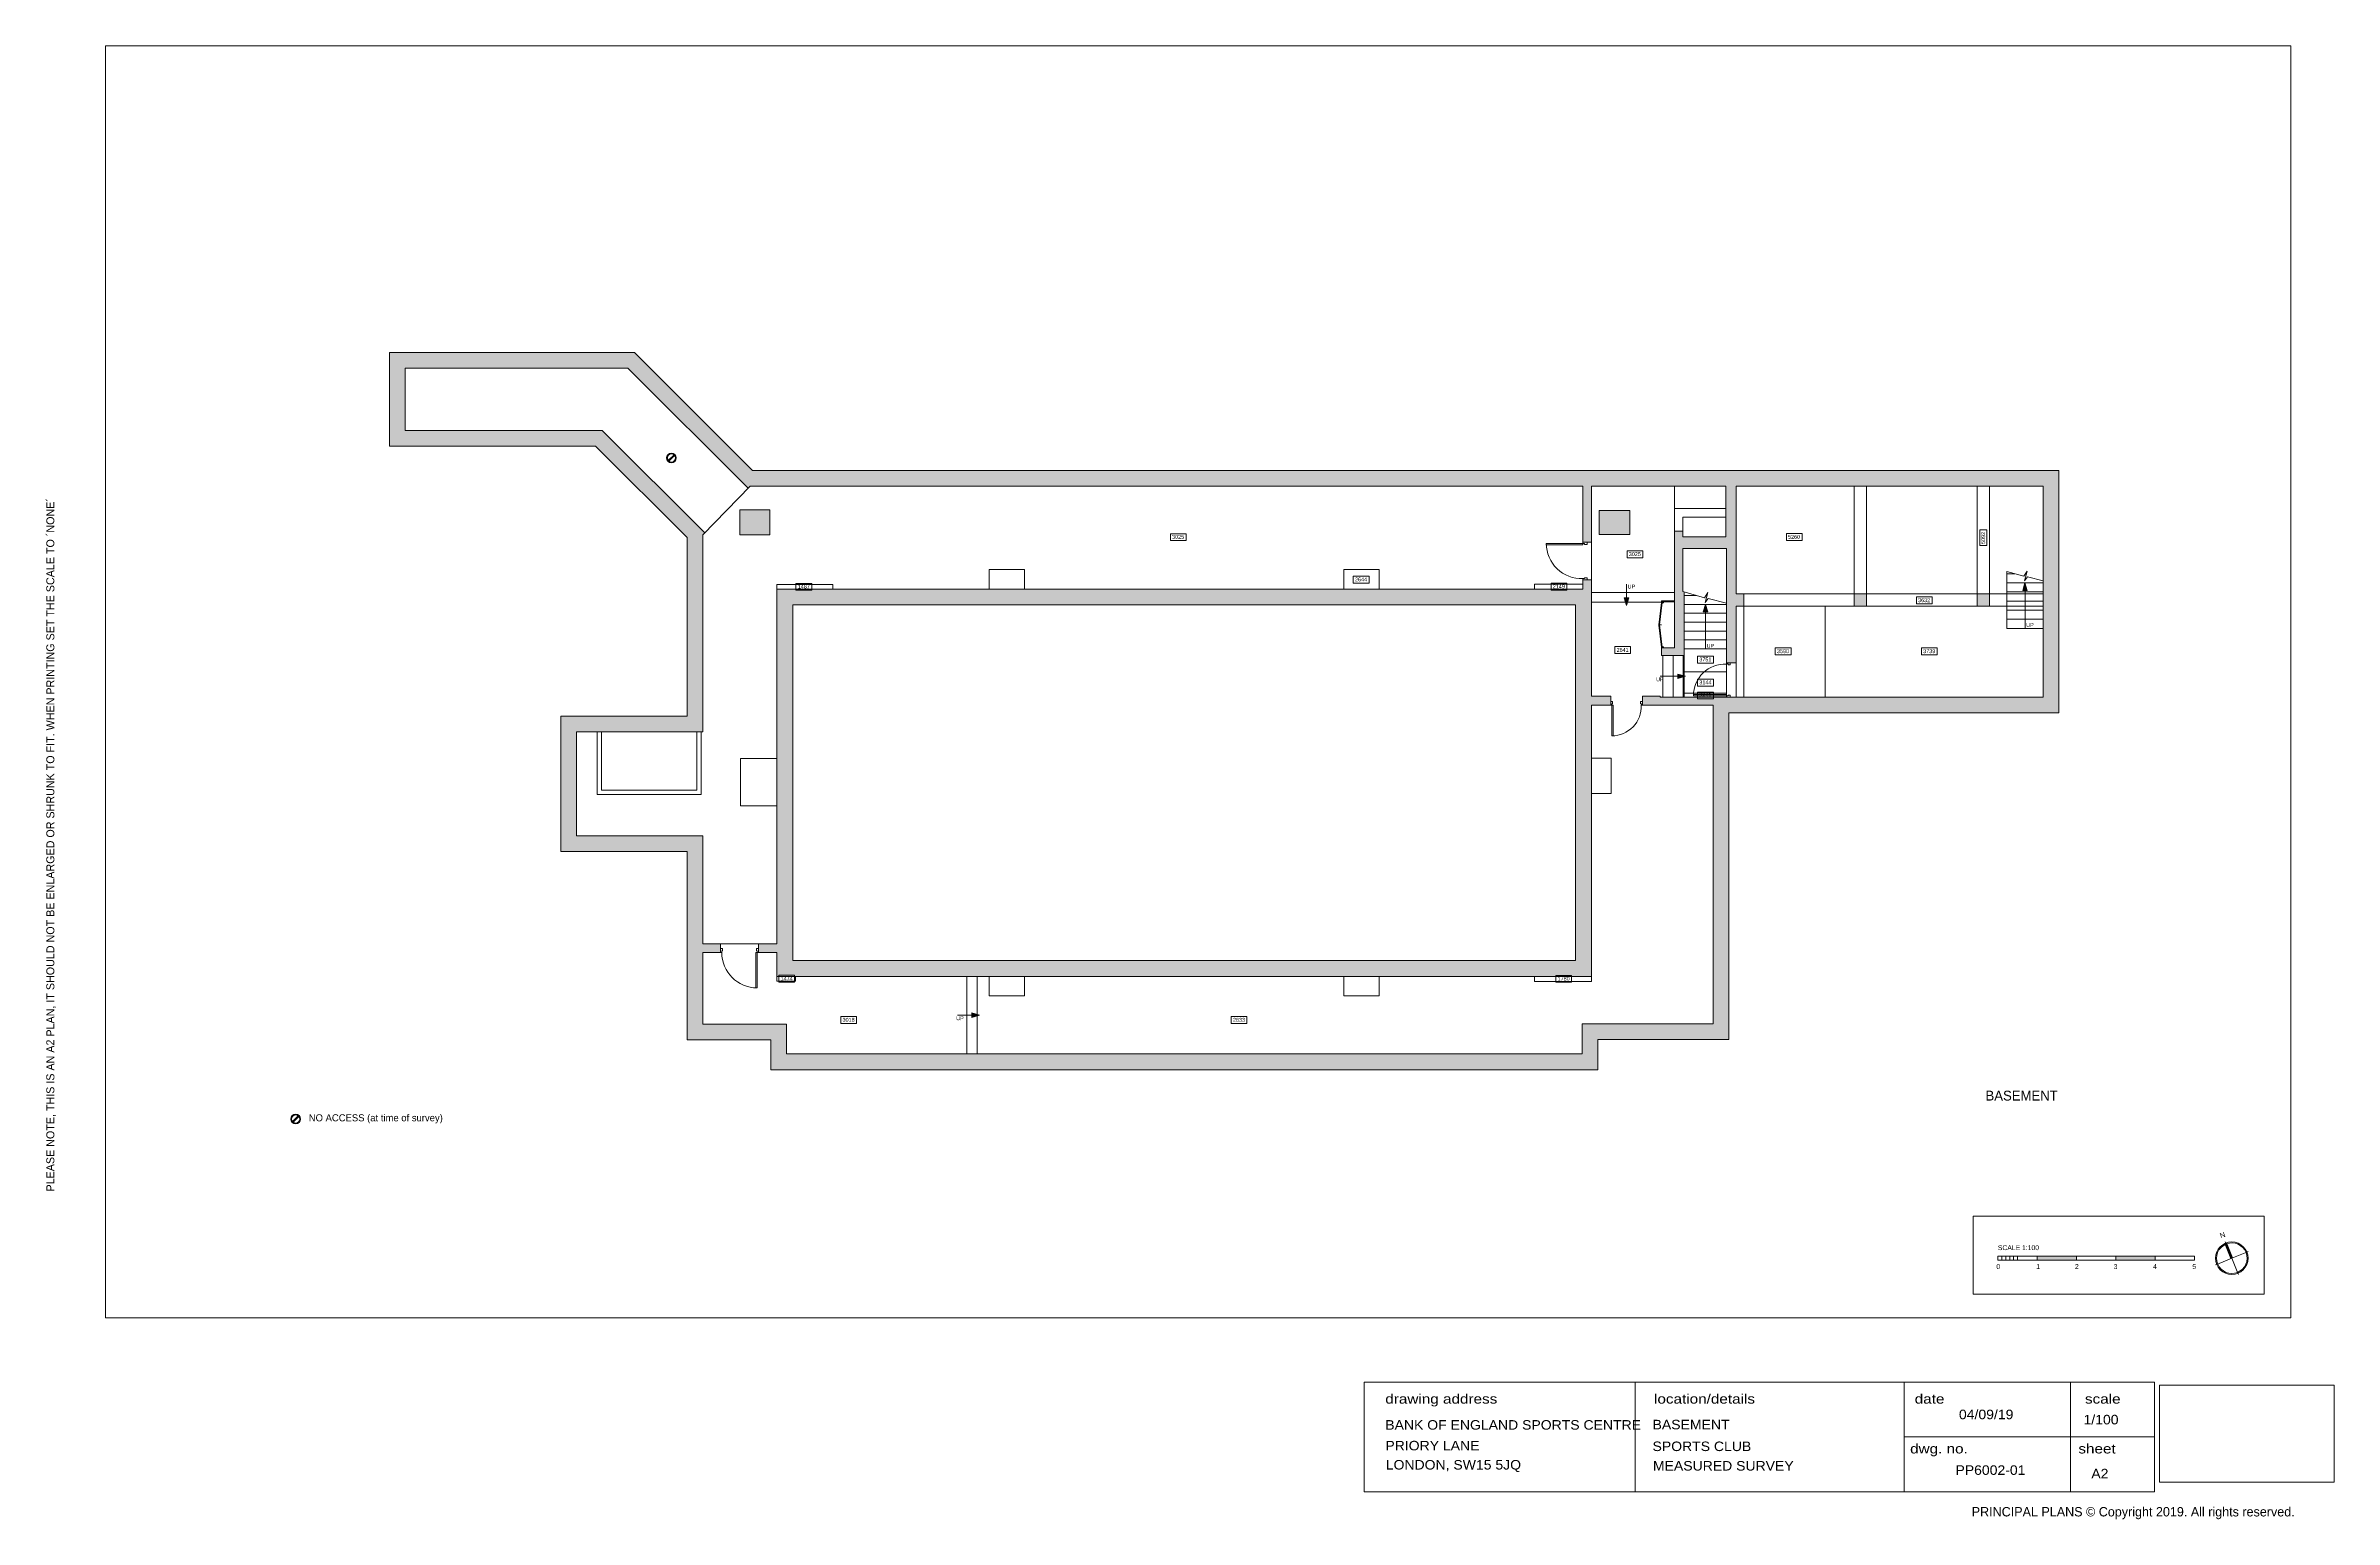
# Paper-space layout '01' of a CAD drawing. Header units: millimetres. Extents: x 29 to 611, y 27 to 402.
# The model-space entities are those that its viewports show. They can reach past a viewport. Long polylines and large blocks are cut down to what shows.
import ezdxf

# ---------------------------------------------------------------- set-up
doc = ezdxf.new("R2010")
doc.units = ezdxf.units.MM
doc.linetypes.add('HIDDENX2', pattern=[0.75, 0.5, -0.25])
for name, color, linetype, lineweight in [('BLOCKS', 8, 'Continuous', 15), ('Ceiling', 45, 'HIDDENX2', 15), ('No access', 10, 'Continuous', 15), ('NOTES', 162, 'Continuous', 15), ('principalplans', 7, 'Continuous', 15), ('Stairs', 8, 'Continuous', 15), ('WALLS', 7, 'Continuous', 15)]:
    doc.layers.add(name, color=color, linetype=linetype, lineweight=lineweight)
doc.layers.add('Vport', color=7, linetype='Continuous', lineweight=15, true_color=0x8e84b7, plot=False)
doc.layers.add('Whatch', color=7, linetype='Continuous', lineweight=15, true_color=0xa8a8a8)
doc.styles.add('Century Gothic', font='GOTHIC.TTF')

# ---------------------------------------------------------------- blocks, each defined once
blk = doc.blocks.new('information dox')
at = {"layer": 'WALLS'}
for p, q in [((37.05, 0), (37.05, -15)), ((73.79, 0), (73.79, -15)), ((96.53, 0), (96.53, -15)), ((73.79, -7.49), (108.03, -7.49))]:
    blk.add_line(p, q, dxfattribs=at)
blk.add_lwpolyline([(108.03, 0), (0, 0), (0, -15), (108.03, -15)], close=True, dxfattribs=at)
at = {"layer": 'WALLS', "char_height": 1.3, "width": 19.2507, "attachment_point": 1, "style": 'Century Gothic'}
for s, insert in [('{\\W1.2;drawing address}', (2.88, -1.64)), ('{\\W1.2;location/details}', (39.61, -1.64)), ('{\\W1.2;date}', (75.24, -1.64)), ('{\\W1.2;scale}', (98.51, -1.64)), ('{\\W1.2;dwg. no.}', (74.61, -8.45)), ('{\\W1.2;sheet}', (97.61, -8.45))]:
    blk.add_mtext(s, dxfattribs=dict(at, insert=insert))
at = {"layer": 'WALLS', "style": 'Century Gothic', "width": 1.2}
for tag, p in [('ADDRESS1', (2.88, -6.49)), ('LOCATION1', (39.41, -6.45)), ('DATE', (81.29, -5.07)), ('SCALE', (98.31, -5.78)), ('ADDRESS2', (2.89, -9.33)), ('LOCATION2', (39.4, -9.42)), ('ADDRESS3', (2.94, -11.95)), ('LOCATION3', (39.46, -12.09)), ('JOBNUM', (80.81, -12.68)), ('SIZE', (99.38, -13.15))]:
    blk.add_attdef(tag, p, '', height=1.3, dxfattribs=at)
blk = doc.blocks.new('NORTH100')
at = {"layer": 'WALLS'}
h = blk.add_hatch(color=256, dxfattribs=at)
h.dxf.hatch_style = 1
h.paths.add_polyline_path([(84968, -53269), (84991, -53269), (85013, -53269), (85013, -52856, 0.026765), (84968, -52856)])
at = {"layer": 'principalplans'}
for p, q in [((84968, -52856), (84968, -53269)), ((85013, -52856), (85013, -53269)), ((84577, -53269), (84991, -53269)), ((84991, -53682), (84991, -53269)), ((85404, -53269), (84991, -53269))]:
    blk.add_line(p, q, dxfattribs=at)
blk.add_circle((84991, -53269), 414, dxfattribs=at)
blk.add_arc((84991, -53269), 389, 91.57689, 88.42311, dxfattribs=at)
at = {"layer": 'WALLS'}
for p, q in [((84991, -52855), (84991, -52817)), ((84577, -53269), (84539, -53269)), ((85404, -53269), (85442, -53269)), ((84991, -53682), (84991, -53720))]:
    blk.add_line(p, q, dxfattribs=at)
at = {"layer": 'principalplans', "insert": (84928, -52565), "char_height": 133.97, "width": 1749.52, "attachment_point": 1, "style": 'Century Gothic'}
blk.add_mtext('{\\fCentury Gothic|b0|i0|c0|p34;N}', dxfattribs=at)
blk = doc.blocks.new('DOOR 840')
at = {"layer": 'BLOCKS'}
for p, q in [((-582, 249), (-582, -591)), ((-582, -591), (-582, 249)), ((-548, 249), (-582, 249)), ((-548, -591), (-548, 248)), ((-612, -691), (-612, -591)), ((-582, -591), (-612, -591)), ((-562, -691), (-612, -691)), ((-548, -591), (-582, -591)), ((-582, -632), (-582, -591)), ((-562, -632), (-582, -632)), ((-562, -691), (-562, -632)), ((208, -632), (228, -632)), ((208, -691), (208, -632)), ((208, -691), (258, -691)), ((228, -632), (228, -591)), ((228, -591), (258, -591)), ((258, -691), (258, -591))]:
    blk.add_line(p, q, dxfattribs=at)
blk.add_arc((-586, -565), 814, 358.1575, 89.7593, dxfattribs=at)
blk = doc.blocks.new('No Access')
h = blk.add_hatch(color=256)
h.paths.add_polyline_path([(-326, 0, 1), (326, 0, 1)])
h.paths.add_polyline_path([(276, 0, -1), (-276, 0, -1)], flags=16)
blk.add_hatch(color=256).paths.add_polyline_path([(212, 177, 0.0453568), (177, 212), (-212, -177, 0.0453568), (-177, -212)])
for p, q in [((177, 212), (-212, -177)), ((212, 177), (-177, -212))]:
    blk.add_line(p, q)
for radius in [326, 276]:
    blk.add_circle((0, 0), radius)
blk = doc.blocks.new('37')
at = {"layer": 'BLOCKS'}
for p, q in [((452573, 8248), (452557, 8248)), ((452557, 8248), (452557, 8185)), ((452557, 8185), (452587, 8185)), ((453252, 8330), (452573, 8248)), ((452573, 8248), (452575, 8232)), ((452573, 8248), (452573, 8227)), ((452573, 8227), (452587, 8227)), ((452575, 8232), (453254, 8314)), ((452587, 8227), (452587, 8185)), ((453254, 8314), (453252, 8330)), ((453260, 8314), (453262, 8330)), ((453939, 8232), (453260, 8314)), ((453262, 8330), (453941, 8248)), ((453928, 8227), (453928, 8185)), ((453941, 8227), (453928, 8227)), ((453957, 8185), (453928, 8185)), ((453941, 8248), (453939, 8232)), ((453941, 8248), (453957, 8248)), ((453941, 8248), (453941, 8227)), ((453957, 8248), (453957, 8185))]:
    blk.add_line(p, q, dxfattribs=at)
for centre, start, end in [((452572, 8247), 0.04394, 6.9213), ((453942, 8247), 173.0787, 179.95606)]:
    blk.add_arc(centre, 685, start, end, dxfattribs=at)
blk = doc.blocks.new('door')
at = {"layer": 'BLOCKS'}
for p, q in [((0, 450), (0, -450)), ((0, 450), (34, 450)), ((0, -450), (0, 450)), ((34, -450), (34, 450)), ((-30, -550), (-30, -450)), ((0, -450), (-30, -450)), ((20, -550), (-30, -550)), ((34, -450), (0, -450)), ((0, -491), (0, -450)), ((20, -491), (0, -491)), ((20, -550), (20, -491)), ((880, -491), (900, -491)), ((880, -550), (880, -491)), ((880, -550), (930, -550)), ((900, -491), (900, -450)), ((900, -450), (930, -450)), ((930, -550), (930, -450))]:
    blk.add_line(p, q, dxfattribs=at)
blk.add_arc((0, -450), 900, 0, 90, dxfattribs=at)
blk = doc.blocks.new('DOOR 900')
at = {"layer": 'Whatch'}
blk.add_blockref('door', (-825, 91), dxfattribs=at)

msp = doc.modelspace()

# ---------------------------------------------------------------- hatches: boundary and pattern name
at = {"layer": 'Stairs'}
for points in [[(349594, 123600), (349537, 123407), (349653, 123407)], [(339456, 123023), (339513, 123216), (339397, 123216)], [(341463, 123053), (341406, 122860), (341522, 122860)], [(340958, 121224), (340766, 121281), (340766, 121165)], [(322997, 112601), (322805, 112658), (322805, 112542)]]:
    msp.add_hatch(color=256, dxfattribs=at).paths.add_polyline_path(points)
at = {"layer": 'WALLS'}
h = msp.add_hatch(color=256, dxfattribs=at)
h.dxf.hatch_style = 1
h.paths.add_polyline_path([(81040, -53319), (81040, -53219), (80040, -53219), (80040, -53319)])
h.paths.add_polyline_path([(82040, -53219), (82040, -53319), (83040, -53319), (83040, -53219)])
at = {"layer": 'Whatch', "ltscale": 2}
h = msp.add_hatch(color=256, dxfattribs=at)
h.dxf.hatch_style = 1
h.paths.add_polyline_path([(338563, 123676), (338343, 123676), (338343, 123440), (317845, 123440), (317845, 114416), (317372, 114416), (317372, 114196), (317845, 114196), (317845, 113589), (338563, 113589), (338563, 120486), (339056, 120486), (339056, 120716), (338563, 120716)], flags=0)
h.paths.add_polyline_path([(338163, 123040), (338163, 113989), (318245, 113989), (318245, 123040)], flags=0)
h.paths.add_polyline_path([(350459, 126457), (317224, 126457), (314221, 129461), (307990, 129461), (307990, 127081), (313231, 127081), (315557, 124755), (315557, 120211), (312343, 120211), (312343, 116762), (315557, 116762), (315557, 111973), (317687, 111973), (317687, 111214), (338730, 111214), (338730, 111982), (342062, 111982), (342062, 120296), (350459, 120296)])
h.paths.add_polyline_path([(350059, 126057), (350059, 120696), (340310, 120696), (340310, 120716), (339862, 120716), (339862, 120486), (341662, 120486), (341662, 112382), (338330, 112382), (338330, 111614), (318087, 111614), (318087, 112373), (315957, 112373), (315957, 114196), (316412, 114196), (316412, 114296), (316412, 114416), (315957, 114416), (315957, 117162), (312743, 117162), (312743, 119811), (315957, 119811), (315957, 124820), (316007, 124871), (313397, 127481), (308390, 127481), (308390, 129061), (314055, 129061), (317110, 126006), (317159, 126057), (338343, 126057), (338343, 124636), (338453, 124636), (338563, 124636), (338563, 126057), (341986, 126057), (341986, 124775), (340889, 124775), (340889, 124919), (340674, 124919), (340674, 123144), (340674, 121948), (340349, 121948), (340349, 121752), (340927, 121752), (340927, 123366), (340889, 123377), (340889, 124475), (341998, 124475), (341998, 123087), (341998, 121566), (342098, 121566), (342248, 121566), (342248, 123007), (342439, 123007), (342439, 123322), (342248, 123322), (342248, 126057)], flags=16)
h.paths.add_polyline_path([(348691, 123322), (349128, 123322), (349128, 123890), (349561, 123768), (349646, 123898), (349629, 123831), (349602, 123831), (349561, 123768), (349339, 123831), (349128, 123831), (349128, 123600), (349594, 123600), (349653, 123407), (349595, 123407), (349595, 122443), (349128, 122443), (349128, 123007), (348691, 123007), (348376, 123007), (345565, 123007), (345250, 123007), (345250, 123322), (345565, 123322), (348376, 123322)], flags=0)
h.paths.add_polyline_path([(341522, 122860), (341406, 122860), (341463, 123053)], flags=0)
h.paths.add_polyline_path([(341507, 123279), (341478, 123279), (341525, 123352)], flags=0)
h.paths.add_polyline_path([(342098, 121516), (342039, 121516), (341998, 121536), (341998, 120760), (341998, 120760), (341998, 120726), (342039, 120726), (342039, 120746), (342098, 120746), (342098, 120696), (341998, 120696), (341158, 120726), (341158, 120726), (341158, 120760), (341159, 120760, -0.011496), (341162, 120798), (340927, 120798), (340927, 120696), (340897, 120696), (340897, 121205), (340766, 121165), (340766, 121281), (340897, 121242), (340897, 121752), (340927, 121752), (340927, 121340), (341442, 121340, -0.187585), (341998, 121536), (342039, 121536)], flags=0)
h.paths.add_polyline_path([(340350, 122531, 0.024651), (340294, 122528), (340361, 121972), (340402, 121972), (340402, 121948), (340349, 121948), (340349, 121961), (340280, 122535, 0.030852)], flags=0)
h.paths.add_polyline_path([(339834, 120486), (339834, 120524), (339816, 120524), (339816, 120579), (339862, 120579), (339862, 120486), (339834, 120486, -0.422426), (339084, 119708), (339116, 119708), (339116, 120486), (339084, 120486), (339084, 119708, 0.422426)], flags=0)
h.paths.add_polyline_path([(337416, 124603), (337416, 124565), (337417, 124565, -0.01055)], flags=0)
h.paths.add_polyline_path([(339455, 123353), (339455, 123216), (339513, 123216), (339481, 123107), (340349, 123107), (340349, 123114), (340349, 123144), (340402, 123144), (340402, 123090), (340361, 123090), (340293, 122528), (340315, 122531), (340281, 122535), (340349, 123101), (340349, 123107), (339481, 123107), (339456, 123023), (339430, 123107), (338563, 123107), (338563, 120716), (339056, 120716), (339056, 120579), (339102, 120579), (339102, 120524), (339084, 120524), (339084, 120486), (339056, 120486), (338563, 120486), (338563, 119139), (339063, 119139), (339063, 118239), (338563, 118239), (338563, 113589), (338563, 113460), (337115, 113460), (337115, 113589), (333164, 113589), (333164, 113089), (332264, 113089), (332264, 113589), (324145, 113589), (324145, 113089), (323245, 113089), (323245, 113589), (322936, 113589), (322936, 112620), (322997, 112601), (322805, 112542), (322805, 112600), (322671, 112600), (322671, 113589), (318313, 113589), (318313, 113470), (317845, 113470), (317845, 113589), (317845, 114196), (317342, 114196), (317342, 113296), (317307, 113296), (317307, 113297, -0.403083), (316442, 114196), (316442, 114237), (316462, 114296), (316462, 114237), (316442, 114237), (316442, 114196, 0.403083), (317307, 113297), (317307, 114196), (317342, 114196), (317342, 114237), (317322, 114237), (317322, 114296), (317372, 114296), (317372, 114416), (317845, 114416), (317845, 117925), (316920, 117925), (316920, 119133), (317845, 119133), (317845, 123440), (317845, 123559), (319270, 123559), (319270, 123440), (323245, 123440), (323245, 123940), (324145, 123940), (324145, 123440), (332264, 123440), (332264, 123940), (333164, 123940), (333164, 123440), (337115, 123440), (337115, 123569), (338343, 123569), (338343, 123676), (338343, 123709), (338388, 123709), (338388, 123731), (338453, 123731), (338453, 123676), (338563, 123676), (338563, 123353)], flags=0)
h.paths.add_polyline_path([(340349, 123114), (340349, 123101), (340367, 123101), (340402, 123114)], flags=0)
h.paths.add_polyline_path([(339544, 125440), (339544, 124833), (338765, 124833), (338765, 125440)], flags=0)
h.paths.add_polyline_path([(338563, 123676), (338563, 120716), (339056, 120716), (339056, 120486), (339084, 119708), (339084, 120486), (338563, 120486), (338563, 113589), (317845, 113589), (317845, 114196), (317372, 114196), (317372, 114296), (317372, 114416), (317845, 114416), (317845, 123440), (338343, 123440), (338343, 123676), (338453, 123676)], flags=0)
h.paths.add_polyline_path([(338453, 124581), (338388, 124581), (338343, 124603), (337416, 124603), (337416, 124603), (338343, 124603), (338388, 124603)], flags=0)
h.paths.add_polyline_path([(317666, 125456), (317666, 124820), (316904, 124820), (316904, 125456)], flags=0)
h.paths.add_polyline_path([(315263, 126778, -1), (315056, 126778, -1)], flags=0)
h.paths.add_polyline_path([(317666, 125456), (316904, 125456), (316904, 124820), (317666, 124820)], flags=0)
h.paths.add_polyline_path([(322368, 112418), (322591, 112418), (322591, 112634), (322368, 112634)], flags=8)
h.paths.add_polyline_path([(349588, 122422), (349811, 122422), (349811, 122638), (349588, 122638)], flags=8)
h.paths.add_polyline_path([(339448, 123401), (339672, 123401), (339672, 123617), (339448, 123617)], flags=8)
h.paths.add_polyline_path([(340172, 121041), (340396, 121041), (340396, 121257), (340172, 121257)], flags=8)
h.paths.add_polyline_path([(341456, 121894), (341680, 121894), (341680, 122110), (341456, 122110)], flags=8)
h = msp.add_hatch(color=256, dxfattribs=at)
h.dxf.hatch_style = 1
h.paths.add_polyline_path([(338563, 123676), (338343, 123676), (338343, 123440), (317845, 123440), (317845, 114416), (317372, 114416), (317372, 114196), (317845, 114196), (317845, 113589), (338563, 113589), (338563, 120486), (339056, 120486), (339056, 120716), (338563, 120716)])
h.paths.add_polyline_path([(338163, 123040), (338163, 113989), (318245, 113989), (318245, 123040)], flags=16)
h.paths.add_polyline_path([(339544, 125440), (338765, 125440), (338765, 124833), (339544, 124833)])
h.paths.add_polyline_path([(317666, 125456), (316904, 125456), (316904, 124820), (317666, 124820)])
h = msp.add_hatch(color=256, dxfattribs=at)
h.dxf.hatch_style = 1
h.paths.add_polyline_path([(345565, 123322), (345250, 123322), (345250, 123007), (345565, 123007)])
h.paths.add_polyline_path([(348691, 123322), (348376, 123322), (348376, 123007), (348691, 123007)])

# ---------------------------------------------------------------- linework, layer by layer
at = {"layer": 'BLOCKS', "ltscale": 2}
for p, q in [((315957, 124820), (317159, 126057)), ((340674, 124919), (340674, 126057)), ((340674, 125490), (341986, 125490)), ((340889, 125275), (341986, 125275)), ((340889, 124919), (340889, 125275)), ((340349, 123114), (340349, 123144)), ((340349, 123144), (340674, 123144)), ((340349, 123114), (340674, 123114)), ((313267, 118213), (313267, 119811)), ((313377, 118323), (313377, 119811)), ((315806, 119811), (315806, 118323)), ((315916, 119811), (315916, 118213)), ((316920, 119133), (317845, 119133)), ((316920, 117925), (316920, 119133)), ((315916, 118213), (313267, 118213)), ((315806, 118323), (313377, 118323)), ((317845, 117925), (316920, 117925))]:
    msp.add_line(p, q, dxfattribs=at)
at = {"layer": 'Ceiling', "ltscale": 2}
for p, q in [((345250, 123322), (345250, 126057)), ((345565, 123322), (345565, 126057)), ((348376, 123322), (348376, 126057)), ((348691, 123322), (348691, 126057)), ((338563, 124636), (338563, 123676)), ((317845, 123440), (317845, 123559)), ((317845, 123559), (319270, 123559)), ((319270, 123559), (319270, 123440)), ((324145, 123940), (323245, 123940)), ((323245, 123940), (323245, 123440)), ((324145, 123440), (324145, 123940)), ((333164, 123940), (332264, 123940)), ((332264, 123940), (332264, 123440)), ((333164, 123440), (333164, 123940)), ((337115, 123440), (337115, 123569)), ((337115, 123569), (338343, 123569)), ((345250, 123322), (342439, 123322)), ((342439, 123007), (342439, 120696)), ((342439, 123007), (345250, 123007)), ((344508, 120696), (344508, 123007)), ((348376, 123322), (345565, 123322)), ((345565, 123007), (348376, 123007)), ((348691, 123322), (350059, 123322)), ((348691, 123007), (350059, 123007)), ((340927, 121752), (340927, 120696)), ((341998, 121340), (340927, 121340)), ((341998, 121536), (341998, 120760)), ((342248, 121566), (342248, 120696)), ((341998, 120798), (340927, 120798)), ((338563, 119139), (339063, 119139)), ((339063, 119139), (339063, 118239)), ((339063, 118239), (338563, 118239)), ((316412, 114416), (317372, 114416)), ((317845, 113589), (317845, 113470)), ((318313, 113470), (318313, 113589)), ((323245, 113089), (323245, 113589)), ((324145, 113589), (324145, 113089)), ((332264, 113089), (332264, 113589)), ((333164, 113589), (333164, 113089)), ((337115, 113589), (337115, 113460)), ((338563, 113589), (338563, 113460)), ((317845, 113470), (318313, 113470)), ((324145, 113089), (323245, 113089)), ((333164, 113089), (332264, 113089)), ((337115, 113460), (338563, 113460))]:
    msp.add_line(p, q, dxfattribs=at)
at = {"layer": 'Ceiling'}
for points in [[(327852, 124852), (328254, 124852), (328254, 124677), (327852, 124677)], [(343523, 124853), (343924, 124853), (343924, 124678), (343523, 124678)], [(348448, 124547), (348448, 124949), (348623, 124949), (348623, 124547)], [(339470, 124415), (339872, 124415), (339872, 124240), (339470, 124240)], [(318329, 123588), (318731, 123588), (318731, 123413), (318329, 123413)], [(332507, 123770), (332909, 123770), (332909, 123596), (332507, 123596)], [(337537, 123592), (337939, 123592), (337939, 123417), (337537, 123417)], [(346831, 123241), (347232, 123241), (347232, 123067), (346831, 123067)], [(339160, 121977), (339561, 121977), (339561, 121803), (339160, 121803)], [(341265, 121734), (341667, 121734), (341667, 121560), (341265, 121560)], [(343240, 121945), (343642, 121945), (343642, 121770), (343240, 121770)], [(346961, 121945), (347362, 121945), (347362, 121770), (346961, 121770)], [(341265, 121150), (341667, 121150), (341667, 120976), (341265, 120976)], [(341265, 120823), (341667, 120823), (341667, 120649), (341265, 120649)], [(317893, 113616), (318295, 113616), (318295, 113442), (317893, 113442)], [(337659, 113612), (338061, 113612), (338061, 113437), (337659, 113437)], [(319469, 112565), (319870, 112565), (319870, 112391), (319469, 112391)], [(329400, 112565), (329801, 112565), (329801, 112391), (329400, 112391)]]:
    msp.add_lwpolyline(points, close=True, dxfattribs=at)
at = {"layer": 'principalplans'}
for p, q in [((84040, -53219), (79040, -53219)), ((79040, -53219), (79040, -53319)), ((79040, -53319), (84040, -53319)), ((79140, -53219), (79140, -53319)), ((79240, -53219), (79240, -53319)), ((79340, -53219), (79340, -53319)), ((79440, -53219), (79440, -53319)), ((79540, -53219), (79540, -53319)), ((80040, -53219), (80040, -53319)), ((81040, -53219), (81040, -53319)), ((82040, -53219), (82040, -53319)), ((83040, -53319), (83040, -53219)), ((83040, -53219), (83040, -53319))]:
    msp.add_line(p, q, dxfattribs=at)
at = {"layer": 'Stairs'}
for p, q in [((339455, 123564), (339455, 123216)), ((349128, 122443), (349128, 123890)), ((349561, 123768), (349128, 123890)), ((349128, 123831), (349339, 123831)), ((349128, 123600), (350059, 123600)), ((349537, 123407), (349594, 123600)), ((349646, 123898), (349561, 123768)), ((349582, 123649), (349646, 123898)), ((349654, 123750), (349582, 123649)), ((349653, 123407), (349594, 123600)), ((349602, 123831), (349629, 123831)), ((350059, 123649), (349654, 123750)), ((340674, 123353), (338563, 123353)), ((340349, 123107), (338563, 123107)), ((339513, 123216), (339397, 123216)), ((339397, 123216), (339456, 123023)), ((339513, 123216), (339456, 123023)), ((341440, 123222), (340889, 123377)), ((340927, 123279), (341236, 123279)), ((340927, 123053), (341998, 123053)), ((341406, 122860), (341463, 123053)), ((341406, 122860), (341522, 122860)), ((341525, 123352), (341440, 123222)), ((341461, 123103), (341525, 123352)), ((341533, 123204), (341461, 123103)), ((341522, 122860), (341463, 123053)), ((341464, 121920), (341464, 122860)), ((341478, 123279), (341507, 123279)), ((341998, 123087), (341533, 123204)), ((349128, 123368), (350059, 123368)), ((349128, 123137), (350059, 123137)), ((349128, 122906), (350059, 122906)), ((349537, 123407), (349653, 123407)), ((349595, 122443), (349595, 123407)), ((340927, 122826), (341998, 122826)), ((340927, 122600), (341998, 122600)), ((340927, 122373), (341998, 122373)), ((349128, 122674), (350059, 122674)), ((349128, 122443), (350059, 122443)), ((340385, 120696), (340385, 121752)), ((340641, 120696), (340641, 121752)), ((340897, 120696), (340897, 121752)), ((340927, 122147), (341998, 122147)), ((340927, 121920), (341998, 121920)), ((340311, 121223), (340766, 121223)), ((340766, 121281), (340766, 121165)), ((340766, 121281), (340958, 121224)), ((340766, 121165), (340958, 121224)), ((322671, 113589), (322671, 111614)), ((322936, 113589), (322936, 111614)), ((322439, 112600), (322805, 112600)), ((322805, 112658), (322805, 112542)), ((322805, 112658), (322997, 112601)), ((322805, 112542), (322997, 112601))]:
    msp.add_line(p, q, dxfattribs=at)
at = {"layer": 'WALLS', "ltscale": 2}
for p, q in [((338343, 126057), (317159, 126057)), ((338343, 124636), (338343, 126057)), ((338563, 124636), (338563, 126057)), ((341986, 126057), (338563, 126057)), ((341986, 124775), (341986, 126057)), ((350059, 126057), (342248, 126057)), ((342248, 123322), (342248, 126057)), ((350059, 120696), (350059, 126057)), ((316904, 124820), (316904, 125456)), ((317666, 125456), (316904, 125456)), ((317666, 124820), (317666, 125456)), ((339544, 125440), (338765, 125440)), ((338765, 124833), (338765, 125440)), ((339544, 124833), (339544, 125440)), ((315957, 119811), (315957, 124820)), ((316904, 124820), (317666, 124820)), ((338563, 124636), (338343, 124636)), ((339544, 124833), (338765, 124833)), ((340674, 123144), (340674, 124919)), ((340674, 124919), (340889, 124919)), ((340889, 124919), (340889, 124775)), ((340889, 124775), (341986, 124775)), ((338343, 123440), (317845, 123440)), ((317845, 123440), (317845, 114416)), ((338563, 123676), (338343, 123676)), ((338343, 123676), (338343, 123440)), ((338563, 120716), (338563, 123676)), ((340674, 123144), (340674, 121948)), ((340927, 121752), (340927, 123366)), ((341998, 121566), (341998, 123087)), ((342439, 123322), (342248, 123322)), ((342248, 121566), (342248, 123007)), ((342248, 123007), (342439, 123007)), ((342439, 123007), (342439, 123322)), ((345250, 123007), (345250, 123322)), ((345250, 123322), (345565, 123322)), ((345250, 123007), (345565, 123007)), ((345565, 123007), (345565, 123322)), ((348376, 123007), (348376, 123322)), ((348376, 123322), (348691, 123322)), ((348376, 123007), (348691, 123007)), ((348691, 123007), (348691, 123322)), ((340349, 121948), (340349, 121752)), ((340349, 121948), (340674, 121948)), ((340349, 121752), (340927, 121752)), ((341998, 121566), (342248, 121566)), ((339056, 120716), (338563, 120716)), ((339056, 120716), (339056, 120486)), ((340310, 120716), (339862, 120716)), ((339862, 120716), (339862, 120486)), ((340310, 120716), (340310, 120696)), ((340310, 120696), (350059, 120696)), ((338563, 113589), (338563, 120486)), ((339056, 120486), (338563, 120486)), ((341662, 120486), (339862, 120486)), ((341662, 112382), (341662, 120486)), ((312743, 117162), (312743, 119811)), ((312743, 119811), (315957, 119811)), ((315957, 117162), (312743, 117162)), ((315957, 114416), (315957, 117162)), ((315957, 114416), (316412, 114416)), ((315957, 112373), (315957, 114196)), ((315957, 114196), (316412, 114196)), ((316412, 114196), (316412, 114416)), ((317372, 114416), (317845, 114416)), ((317372, 114196), (317372, 114416)), ((317372, 114196), (317845, 114196)), ((317845, 114196), (317845, 113589)), ((317845, 113589), (338563, 113589)), ((315957, 112373), (318087, 112373)), ((318087, 112373), (318087, 111614)), ((341662, 112382), (338330, 112382)), ((338330, 112382), (338330, 111614)), ((318087, 111614), (338330, 111614))]:
    msp.add_line(p, q, dxfattribs=at)
at = {"layer": 'WALLS'}
msp.add_line((84040, -53319), (84040, -53219), dxfattribs=at)
at = {"layer": 'Whatch'}
for p, q in [((307990, 127081), (307990, 129461)), ((314221, 129461), (307990, 129461)), ((317224, 126457), (314221, 129461)), ((313231, 127081), (307990, 127081)), ((315557, 124755), (313231, 127081)), ((350459, 126457), (317224, 126457)), ((350459, 120296), (350459, 126457)), ((315557, 120211), (315557, 124755)), ((338163, 123040), (318245, 123040)), ((318245, 123040), (318245, 113989)), ((338163, 113989), (338163, 123040)), ((312343, 116762), (312343, 120211)), ((312343, 120211), (315557, 120211)), ((342062, 111982), (342062, 120296)), ((342062, 120296), (350459, 120296)), ((315557, 116762), (312343, 116762)), ((315557, 111973), (315557, 116762)), ((318245, 113989), (338163, 113989)), ((315557, 111973), (317687, 111973)), ((317687, 111973), (317687, 111214)), ((342062, 111982), (338730, 111982)), ((338730, 111982), (338730, 111214)), ((317687, 111214), (338730, 111214))]:
    msp.add_line(p, q, dxfattribs=at)
at = {"layer": 'Whatch', "ltscale": 2}
for p, q in [((340889, 124475), (341998, 124475)), ((340889, 124475), (340889, 123377)), ((341998, 123087), (341998, 124475))]:
    msp.add_line(p, q, dxfattribs=at)
at = {"layer": 'Whatch'}
for points in [[(308390, 129061), (314055, 129061)], [(308390, 127481), (308390, 129061)], [(317110, 126006), (314055, 129061)], [(308390, 127481), (313397, 127481)], [(316007, 124871), (313397, 127481)]]:
    msp.add_lwpolyline(points, dxfattribs=at)

# ---------------------------------------------------------------- block references
at = {"layer": 'BLOCKS'}
for p, xscale, yscale, zscale, rotation in [((337691, 123960), -1.103448275862032, 1.103448275862032, 1.103448275862032, 90), ((339623, 119938), -0.9264367816091653, 0.9264367816091653, 0.9264367816091653, 180)]:
    msp.add_blockref('DOOR 840', p, dxfattribs=dict(at, xscale=xscale, yscale=yscale, zscale=zscale, rotation=rotation))
for name, p, rotation in [('DOOR 840', (341407, 121308), 90), ('DOOR 900', (316516, 113837), 180), ('NORTH100', (-13807, -35947), 22.13329407356175)]:
    msp.add_blockref(name, p, dxfattribs=dict(at, rotation=rotation))
at = {"layer": 'No access', "xscale": 0.375, "yscale": 0.375, "zscale": 0.375}
for p in [(315160, 126778), (305602, 109959)]:
    msp.add_blockref('No Access', p, dxfattribs=at)
at = {"layer": 'WALLS', "xscale": 0.8331546981064661, "yscale": 0.8331546981064661, "zscale": 0.8331546981064661, "rotation": 90}
msp.add_blockref('37', (347221, -255102), dxfattribs=at)

# ---------------------------------------------------------------- texts
at = {"layer": 'Ceiling', "char_height": 100, "width": 730.14, "attachment_point": 1, "style": 'Century Gothic'}
for s, insert in [('3025', (327896, 124819)), ('5260', (343567, 124820)), ('3025', (339514, 124382)), ('1487', (318374, 123556)), ('2644', (332551, 123738)), ('2149', (337581, 123559)), ('3632', (346875, 123209)), ('2641', (339204, 121945)), ('3751', (341309, 121702)), ('3590', (343284, 121912)), ('3739', (347005, 121912)), ('3144', (341309, 121118)), ('2341', (341309, 120791)), ('1474', (317938, 113584)), ('1780', (337704, 113579)), ('3018', (319513, 112533)), ('2633', (329444, 112533))]:
    msp.add_mtext(s, dxfattribs=dict(at, insert=insert))
at = {"layer": 'Ceiling', "insert": (348480, 124591), "char_height": 100, "width": 730.14, "attachment_point": 1, "rotation": 90, "style": 'Century Gothic'}
msp.add_mtext('5092', dxfattribs=at)
at = {"layer": 'NOTES', "insert": (305934, 110080), "char_height": 180, "width": 4724.09, "attachment_point": 1, "style": 'Century Gothic'}
msp.add_mtext('{\\fCentury Gothic|b0|i0|c0|p34;NO ACCESS (at time of survey)}', dxfattribs=at)
at = {"layer": 'principalplans', "char_height": 125, "attachment_point": 1, "style": 'Century Gothic'}
for s, insert, width in [('{\\fCentury Gothic|b0|i0|c0|p34;SCALE 1:100}', (79040, -52938), 1632.34), ('{\\fCentury Gothic|b0|i0|c0|p34;0}', (79000, -53419), 1370), ('{\\fCentury Gothic|b0|i0|c0|p34;1}', (80016, -53419), 1370), ('{\\fCentury Gothic|b0|i0|c0|p34;2}', (80999, -53419), 1370), ('{\\fCentury Gothic|b0|i0|c0|p34;3}', (81986, -53419), 1370), ('{\\fCentury Gothic|b0|i0|c0|p34;4}', (82986, -53419), 1370), ('{\\fCentury Gothic|b0|i0|c0|p34;5}', (83986, -53419), 1370)]:
    msp.add_mtext(s, dxfattribs=dict(at, insert=insert, width=width))
at = {"layer": 'Stairs', "char_height": 100, "width": 1430, "attachment_point": 1, "style": 'Century Gothic'}
for insert in [(339486, 123557), (349625, 122578), (341494, 122049), (340210, 121197), (322405, 112574)]:
    msp.add_mtext('UP', dxfattribs=dict(at, insert=insert))
at = {"layer": 'WALLS', "insert": (348589, 110679), "char_height": 250, "width": 1910, "attachment_point": 1, "style": 'Century Gothic'}
msp.add_mtext('BASEMENT', dxfattribs=at)

psp = doc.layouts.new('01')

# ---------------------------------------------------------------- block references
at = {"layer": 'WALLS'}
ref = psp.add_blockref('information dox', (364, 61.6), dxfattribs=dict(at, xscale=1.861217916595535, yscale=1.861217916595535, zscale=1.861217916595535))
ref.add_attrib('SIZE', 'A2', (548.97, 37.12), dxfattribs={"height": 2.42, "style": 'Century Gothic', "width": 1.1})
ref.add_attrib('SCALE', '1/100', (546.98, 50.85), dxfattribs={"height": 2.42, "style": 'Century Gothic', "width": 1.1})
ref.add_attrib('JOBNUM', 'PP6002-01', (514.4, 38.01), dxfattribs={"height": 2.42, "style": 'Century Gothic', "width": 1.1})
ref.add_attrib('DATE', '04/09/19', (515.29, 52.17), dxfattribs={"height": 2.42, "style": 'Century Gothic', "width": 1.1})
ref.add_attrib('LOCATION3', 'MEASURED SURVEY', (437.45, 39.1), dxfattribs={"height": 2.4196, "style": 'Century Gothic', "width": 1.1})
ref.add_attrib('LOCATION2', 'SPORTS CLUB', (437.34, 44.06), dxfattribs={"height": 2.4196, "style": 'Century Gothic', "width": 1.1})
ref.add_attrib('LOCATION1', 'BASEMENT', (437.35, 49.59), dxfattribs={"height": 2.42, "style": 'Century Gothic', "width": 1.1})
ref.add_attrib('ADDRESS3', 'LONDON, SW15 5JQ', (369.48, 39.36), dxfattribs={"height": 2.4196, "style": 'Century Gothic', "width": 1.1})
ref.add_attrib('ADDRESS2', 'PRIORY LANE', (369.38, 44.24), dxfattribs={"height": 2.4196, "style": 'Century Gothic', "width": 1.1})
ref.add_attrib('ADDRESS1', 'BANK OF ENGLAND SPORTS CENTRE', (369.35, 49.51), dxfattribs={"height": 2.4196, "style": 'Century Gothic', "width": 1.1})

# ---------------------------------------------------------------- texts
at = {"layer": 'principalplans', "style": 'Century Gothic'}
psp.add_text('PRINCIPAL PLANS © Copyright 2019. All rights reserved. ', height=2.3863, dxfattribs=at).set_placement((518.54, 27.43))
at = {"layer": 'principalplans', "insert": (28.73, 110.1), "char_height": 2.04, "width": 259.7133, "attachment_point": 1, "rotation": 90, "style": 'Century Gothic'}
psp.add_mtext('PLEASE NOTE, THIS IS AN A2 PLAN, IT SHOULD NOT BE ENLARGED OR SHRUNK TO FIT. WHEN PRINTING SET THE SCALE TO ´NONE´', dxfattribs=at)

# ---------------------------------------------------------------- viewports
at = {"layer": 'Vport'}
psp.add_viewport(center=(321.77, 239.8), size=(555.9, 323.6297), view_center_point=(328561.73, 121084.67), view_height=32362.9682, dxfattribs=at)
for center, size, view_center_point, view_height, status in [((555.9, 93.9), (74.05, 19.809), (82109.78, -53191.73), 1980.8993, 4), ((588.52, 48.47), (44.48, 24.6841), (89277.04, 85806.82), 3348.3004, 3)]:
    psp.add_viewport(center=center, size=size, view_center_point=view_center_point, view_height=view_height, status=status, dxfattribs=at)

doc.saveas('drawing.dxf')
